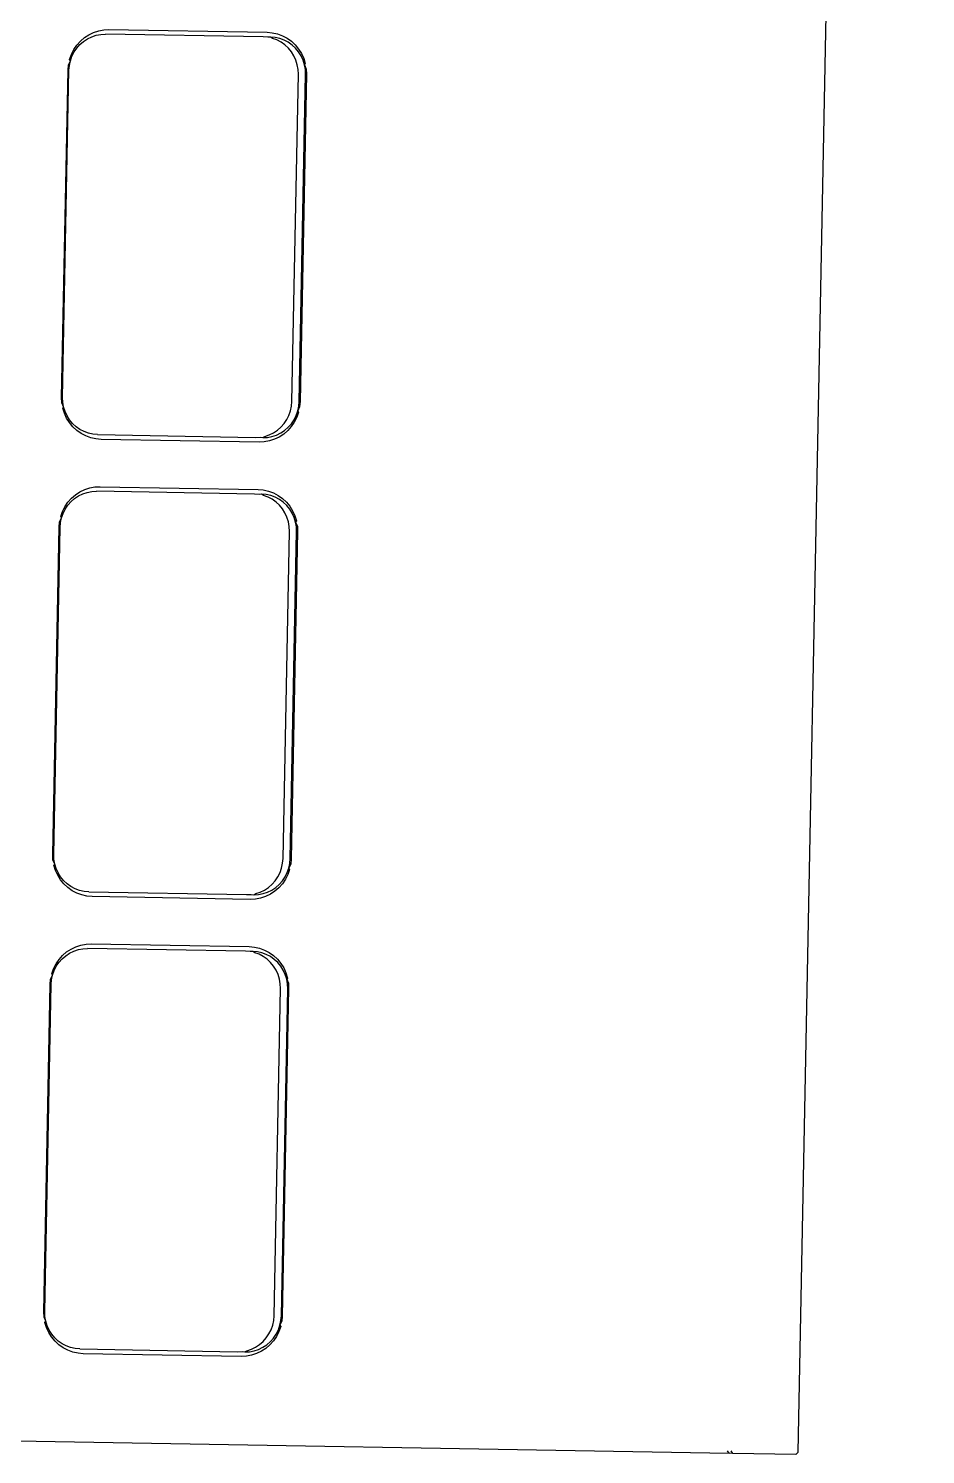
# Model space of a CAD drawing. Header units: millimetres. Extents: x -9564 to 100156, y -26854 to 24346.
# Drawn here: x 72474.6 to 72508.5, y -20819.4 to -20765.5 of the extents above; entities that cross this region are included whole.
import ezdxf

# ---------------------------------------------------------------- set-up
doc = ezdxf.new("R2010")
doc.units = ezdxf.units.MM
doc.header["$LTSCALE"] = 100
doc.layers.add('Muebles', color=112, linetype='Continuous')

msp = doc.modelspace()

# ---------------------------------------------------------------- linework, layer by layer
at = {"layer": 'Muebles'}
for p, q in [((72503.703, -20819.274), (72508.509, -20572.711)), ((72476.725, -20765.819), (72476.893, -20765.708)), ((72476.84, -20765.861), (72477, -20765.783)), ((72476.893, -20765.708), (72477.074, -20765.621)), ((72477, -20765.783), (72477.168, -20765.728)), ((72477.074, -20765.621), (72477.264, -20765.558)), ((72477.168, -20765.728), (72477.342, -20765.696)), ((72477.264, -20765.558), (72477.46, -20765.522)), ((72477.342, -20765.696), (72477.519, -20765.687)), ((72477.46, -20765.522), (72477.653, -20765.512)), ((72483.484, -20765.792), (72477.519, -20765.687)), ((72477.653, -20765.512), (72483.63, -20765.618)), ((72483.66, -20765.807), (72483.484, -20765.792)), ((72483.63, -20765.618), (72483.823, -20765.634)), ((72483.757, -20765.797), (72483.66, -20765.807)), ((72483.933, -20765.812), (72483.757, -20765.797)), ((72483.833, -20765.846), (72483.757, -20765.797)), ((72483.823, -20765.634), (72484.017, -20765.678)), ((72484.017, -20765.678), (72484.205, -20765.747)), ((72484.205, -20765.747), (72484.382, -20765.84)), ((72476.233, -20766.452), (72476.324, -20766.271)), ((72476.324, -20766.271), (72476.438, -20766.102)), ((72476.335, -20766.36), (72476.436, -20766.211)), ((72476.436, -20766.211), (72476.555, -20766.076)), ((72476.438, -20766.102), (72476.573, -20765.951)), ((72476.555, -20766.076), (72476.691, -20765.959)), ((72476.573, -20765.951), (72476.725, -20765.819)), ((72476.691, -20765.959), (72476.84, -20765.861)), ((72483.999, -20765.907), (72483.833, -20765.846)), ((72484.106, -20765.851), (72483.933, -20765.812)), ((72484.156, -20765.99), (72483.999, -20765.907)), ((72484.272, -20765.912), (72484.106, -20765.851)), ((72484.301, -20766.093), (72484.156, -20765.99)), ((72484.429, -20765.995), (72484.272, -20765.912)), ((72484.432, -20766.215), (72484.301, -20766.093)), ((72484.382, -20765.84), (72484.545, -20765.957)), ((72484.574, -20766.098), (72484.429, -20765.995)), ((72484.546, -20766.354), (72484.432, -20766.215)), ((72484.545, -20765.957), (72484.692, -20766.094)), ((72484.705, -20766.22), (72484.574, -20766.098)), ((72484.692, -20766.094), (72484.821, -20766.25)), ((72484.819, -20766.359), (72484.705, -20766.22)), ((72484.821, -20766.25), (72484.928, -20766.422)), ((72476.105, -20767.043), (72476.122, -20766.845)), ((72476.122, -20766.845), (72476.193, -20766.692)), ((72476.14, -20767.05), (72476.155, -20766.869)), ((72476.155, -20766.869), (72476.193, -20766.692)), ((72476.165, -20766.645), (72476.233, -20766.452)), ((72476.193, -20766.692), (72476.165, -20766.645)), ((72476.193, -20766.692), (72476.254, -20766.521)), ((72476.254, -20766.521), (72476.335, -20766.36)), ((72484.641, -20766.506), (72484.546, -20766.354)), ((72484.716, -20766.67), (72484.641, -20766.506)), ((72484.77, -20766.843), (72484.716, -20766.67)), ((72484.801, -20767.022), (72484.77, -20766.843)), ((72484.914, -20766.511), (72484.819, -20766.359)), ((72484.989, -20766.675), (72484.914, -20766.511)), ((72484.928, -20766.422), (72485.013, -20766.607)), ((72485.043, -20766.848), (72484.989, -20766.675)), ((72485.013, -20766.607), (72485.073, -20766.802)), ((72485.073, -20766.802), (72485.043, -20766.848)), ((72485.074, -20767.027), (72485.043, -20766.848)), ((72485.043, -20766.848), (72485.108, -20767.004)), ((72475.864, -20779.416), (72476.105, -20767.043)), ((72475.899, -20779.412), (72476.14, -20767.05)), ((72484.568, -20779.565), (72484.809, -20767.203)), ((72484.809, -20767.203), (72484.801, -20767.022)), ((72484.841, -20779.569), (72485.082, -20767.208)), ((72485.117, -20767.202), (72484.876, -20779.575)), ((72485.082, -20767.208), (72485.074, -20767.027)), ((72485.108, -20767.004), (72485.117, -20767.202)), ((72475.873, -20779.615), (72475.864, -20779.416)), ((72475.938, -20779.771), (72475.873, -20779.615)), ((72475.907, -20779.593), (72475.899, -20779.412)), ((72475.938, -20779.771), (72475.907, -20779.593)), ((72475.908, -20779.816), (72475.938, -20779.771)), ((72475.992, -20779.944), (72475.938, -20779.771)), ((72484.515, -20779.923), (72484.553, -20779.745)), ((72484.553, -20779.745), (72484.568, -20779.565)), ((72484.788, -20779.928), (72484.826, -20779.75)), ((72484.859, -20779.774), (72484.788, -20779.928)), ((72484.826, -20779.75), (72484.841, -20779.569)), ((72484.876, -20779.575), (72484.859, -20779.774)), ((72475.968, -20780.011), (72475.908, -20779.816)), ((72476.053, -20780.196), (72475.968, -20780.011)), ((72476.067, -20780.108), (72475.992, -20779.944)), ((72476.16, -20780.368), (72476.053, -20780.196)), ((72476.162, -20780.261), (72476.067, -20780.108)), ((72476.276, -20780.399), (72476.162, -20780.261)), ((72484.272, -20780.404), (72484.373, -20780.255)), ((72484.373, -20780.255), (72484.455, -20780.094)), ((72484.455, -20780.094), (72484.515, -20779.923)), ((72484.657, -20780.348), (72484.543, -20780.516)), ((72484.545, -20780.409), (72484.646, -20780.26)), ((72484.646, -20780.26), (72484.728, -20780.098)), ((72484.749, -20780.166), (72484.657, -20780.348)), ((72484.728, -20780.098), (72484.788, -20779.928)), ((72484.816, -20779.974), (72484.749, -20780.166)), ((72484.788, -20779.928), (72484.816, -20779.974)), ((72476.289, -20780.524), (72476.16, -20780.368)), ((72476.407, -20780.521), (72476.276, -20780.399)), ((72476.436, -20780.662), (72476.289, -20780.524)), ((72476.552, -20780.625), (72476.407, -20780.521)), ((72476.6, -20780.779), (72476.436, -20780.662)), ((72476.709, -20780.708), (72476.552, -20780.625)), ((72476.777, -20780.872), (72476.6, -20780.779)), ((72476.875, -20780.769), (72476.709, -20780.708)), ((72476.964, -20780.941), (72476.777, -20780.872)), ((72477.048, -20780.807), (72476.875, -20780.769)), ((72477.224, -20780.822), (72477.048, -20780.807)), ((72477.224, -20780.822), (72483.189, -20780.928)), ((72483.462, -20780.932), (72483.54, -20780.887)), ((72483.54, -20780.887), (72483.708, -20780.831)), ((72483.639, -20780.924), (72483.813, -20780.891)), ((72483.708, -20780.831), (72483.869, -20780.754)), ((72483.813, -20780.891), (72483.981, -20780.836)), ((72483.869, -20780.754), (72484.018, -20780.656)), ((72483.981, -20780.836), (72484.142, -20780.759)), ((72484.018, -20780.656), (72484.153, -20780.538)), ((72484.256, -20780.8), (72484.088, -20780.911)), ((72484.142, -20780.759), (72484.291, -20780.66)), ((72484.153, -20780.538), (72484.272, -20780.404)), ((72484.408, -20780.668), (72484.256, -20780.8)), ((72484.291, -20780.66), (72484.426, -20780.543)), ((72484.543, -20780.516), (72484.408, -20780.668)), ((72484.426, -20780.543), (72484.545, -20780.409)), ((72477.159, -20780.984), (72476.964, -20780.941)), ((72477.352, -20781.001), (72477.159, -20780.984)), ((72483.328, -20781.106), (72477.352, -20781.001)), ((72483.189, -20780.928), (72483.366, -20780.919)), ((72483.521, -20781.097), (72483.328, -20781.106)), ((72483.366, -20780.919), (72483.462, -20780.932)), ((72483.462, -20780.932), (72483.639, -20780.924)), ((72483.717, -20781.06), (72483.521, -20781.097)), ((72483.907, -20780.998), (72483.717, -20781.06)), ((72484.088, -20780.911), (72483.907, -20780.998)), ((72476.389, -20783.095), (72476.557, -20782.984)), ((72476.557, -20782.984), (72476.737, -20782.897)), ((72476.663, -20783.06), (72476.832, -20783.004)), ((72476.737, -20782.897), (72476.927, -20782.835)), ((72476.832, -20783.004), (72477.006, -20782.972)), ((72476.927, -20782.835), (72477.123, -20782.798)), ((72477.006, -20782.972), (72477.182, -20782.963)), ((72477.123, -20782.798), (72477.317, -20782.789)), ((72483.147, -20783.068), (72477.182, -20782.963)), ((72477.317, -20782.789), (72483.293, -20782.894)), ((72483.293, -20782.894), (72483.486, -20782.91)), ((72483.486, -20782.91), (72483.681, -20782.954)), ((72483.681, -20782.954), (72483.868, -20783.023)), ((72483.868, -20783.023), (72484.045, -20783.116)), ((72475.896, -20783.729), (72475.988, -20783.547)), ((72475.988, -20783.547), (72476.102, -20783.379)), ((72475.998, -20783.636), (72476.099, -20783.487)), ((72476.099, -20783.487), (72476.219, -20783.352)), ((72476.102, -20783.379), (72476.236, -20783.227)), ((72476.219, -20783.352), (72476.354, -20783.235)), ((72476.236, -20783.227), (72476.389, -20783.095)), ((72476.354, -20783.235), (72476.503, -20783.137)), ((72476.503, -20783.137), (72476.663, -20783.06)), ((72483.324, -20783.083), (72483.147, -20783.068)), ((72483.42, -20783.073), (72483.324, -20783.083)), ((72483.597, -20783.088), (72483.42, -20783.073)), ((72483.496, -20783.122), (72483.42, -20783.073)), ((72483.663, -20783.183), (72483.496, -20783.122)), ((72483.769, -20783.127), (72483.597, -20783.088)), ((72483.82, -20783.266), (72483.663, -20783.183)), ((72483.936, -20783.188), (72483.769, -20783.127)), ((72483.965, -20783.369), (72483.82, -20783.266)), ((72484.093, -20783.271), (72483.936, -20783.188)), ((72484.095, -20783.491), (72483.965, -20783.369)), ((72484.045, -20783.116), (72484.208, -20783.233)), ((72484.238, -20783.374), (72484.093, -20783.271)), ((72484.209, -20783.63), (72484.095, -20783.491)), ((72484.208, -20783.233), (72484.356, -20783.37)), ((72484.368, -20783.496), (72484.238, -20783.374)), ((72484.356, -20783.37), (72484.484, -20783.527)), ((72484.482, -20783.635), (72484.368, -20783.496)), ((72484.484, -20783.527), (72484.591, -20783.699)), ((72475.769, -20784.32), (72475.785, -20784.121)), ((72475.785, -20784.121), (72475.857, -20783.968)), ((72475.819, -20784.145), (72475.857, -20783.968)), ((72475.828, -20783.921), (72475.896, -20783.729)), ((72475.857, -20783.968), (72475.828, -20783.921)), ((72475.857, -20783.968), (72475.917, -20783.797)), ((72475.917, -20783.797), (72475.998, -20783.636)), ((72484.304, -20783.782), (72484.209, -20783.63)), ((72484.379, -20783.946), (72484.304, -20783.782)), ((72484.433, -20784.119), (72484.379, -20783.946)), ((72484.464, -20784.298), (72484.433, -20784.119)), ((72484.577, -20783.787), (72484.482, -20783.635)), ((72484.653, -20783.951), (72484.577, -20783.787)), ((72484.591, -20783.699), (72484.676, -20783.884)), ((72484.706, -20784.124), (72484.653, -20783.951)), ((72484.676, -20783.884), (72484.736, -20784.078)), ((72484.736, -20784.078), (72484.706, -20784.124)), ((72484.737, -20784.303), (72484.706, -20784.124)), ((72484.706, -20784.124), (72484.771, -20784.28)), ((72475.527, -20796.693), (72475.769, -20784.32)), ((72475.563, -20796.688), (72475.804, -20784.326)), ((72475.804, -20784.326), (72475.819, -20784.145)), ((72484.231, -20796.841), (72484.472, -20784.479)), ((72484.472, -20784.479), (72484.464, -20784.298)), ((72484.504, -20796.845), (72484.745, -20784.484)), ((72484.78, -20784.478), (72484.539, -20796.852)), ((72484.745, -20784.484), (72484.737, -20784.303)), ((72484.771, -20784.28), (72484.78, -20784.478)), ((72475.536, -20796.891), (72475.527, -20796.693)), ((72475.602, -20797.047), (72475.536, -20796.891)), ((72475.571, -20796.869), (72475.563, -20796.688)), ((72475.602, -20797.047), (72475.571, -20796.869)), ((72475.571, -20797.093), (72475.602, -20797.047)), ((72475.655, -20797.22), (72475.602, -20797.047)), ((72484.178, -20797.199), (72484.216, -20797.021)), ((72484.216, -20797.021), (72484.231, -20796.841)), ((72484.451, -20797.204), (72484.489, -20797.026)), ((72484.523, -20797.05), (72484.451, -20797.204)), ((72484.489, -20797.026), (72484.504, -20796.845)), ((72484.539, -20796.852), (72484.523, -20797.05)), ((72475.632, -20797.288), (72475.571, -20797.093)), ((72475.716, -20797.473), (72475.632, -20797.288)), ((72475.73, -20797.384), (72475.655, -20797.22)), ((72475.824, -20797.645), (72475.716, -20797.473)), ((72475.826, -20797.537), (72475.73, -20797.384)), ((72475.939, -20797.675), (72475.826, -20797.537)), ((72483.935, -20797.68), (72484.036, -20797.531)), ((72484.036, -20797.531), (72484.118, -20797.37)), ((72484.118, -20797.37), (72484.178, -20797.199)), ((72484.208, -20797.685), (72484.31, -20797.536)), ((72484.31, -20797.536), (72484.391, -20797.374)), ((72484.412, -20797.442), (72484.32, -20797.624)), ((72484.391, -20797.374), (72484.451, -20797.204)), ((72484.48, -20797.25), (72484.412, -20797.442)), ((72484.451, -20797.204), (72484.48, -20797.25)), ((72475.952, -20797.801), (72475.824, -20797.645)), ((72476.07, -20797.797), (72475.939, -20797.675)), ((72476.099, -20797.938), (72475.952, -20797.801)), ((72476.215, -20797.901), (72476.07, -20797.797)), ((72476.263, -20798.055), (72476.099, -20797.938)), ((72476.372, -20797.984), (72476.215, -20797.901)), ((72476.44, -20798.148), (72476.263, -20798.055)), ((72476.538, -20798.045), (72476.372, -20797.984)), ((72476.711, -20798.083), (72476.538, -20798.045)), ((72476.887, -20798.098), (72476.711, -20798.083)), ((72476.887, -20798.098), (72482.852, -20798.204)), ((72483.203, -20798.163), (72483.372, -20798.107)), ((72483.372, -20798.107), (72483.532, -20798.03)), ((72483.476, -20798.167), (72483.645, -20798.112)), ((72483.532, -20798.03), (72483.681, -20797.932)), ((72483.645, -20798.112), (72483.805, -20798.035)), ((72483.681, -20797.932), (72483.816, -20797.814)), ((72483.919, -20798.076), (72483.751, -20798.187)), ((72483.805, -20798.035), (72483.954, -20797.936)), ((72483.816, -20797.814), (72483.935, -20797.68)), ((72484.072, -20797.944), (72483.919, -20798.076)), ((72483.954, -20797.936), (72484.089, -20797.819)), ((72484.206, -20797.792), (72484.072, -20797.944)), ((72484.089, -20797.819), (72484.208, -20797.685)), ((72484.32, -20797.624), (72484.206, -20797.792)), ((72476.627, -20798.217), (72476.44, -20798.148)), ((72476.822, -20798.261), (72476.627, -20798.217)), ((72477.015, -20798.277), (72476.822, -20798.261)), ((72482.991, -20798.383), (72477.015, -20798.277)), ((72482.852, -20798.204), (72483.029, -20798.195)), ((72483.184, -20798.373), (72482.991, -20798.383)), ((72483.029, -20798.195), (72483.125, -20798.208)), ((72483.125, -20798.208), (72483.203, -20798.163)), ((72483.125, -20798.208), (72483.302, -20798.2)), ((72483.381, -20798.337), (72483.184, -20798.373)), ((72483.302, -20798.2), (72483.476, -20798.167)), ((72483.571, -20798.274), (72483.381, -20798.337)), ((72483.751, -20798.187), (72483.571, -20798.274)), ((72476.052, -20800.371), (72476.22, -20800.261)), ((72476.22, -20800.261), (72476.4, -20800.173)), ((72476.326, -20800.336), (72476.495, -20800.28)), ((72476.4, -20800.173), (72476.59, -20800.111)), ((72476.495, -20800.28), (72476.669, -20800.248)), ((72476.59, -20800.111), (72476.786, -20800.074)), ((72476.669, -20800.248), (72476.846, -20800.239)), ((72476.786, -20800.074), (72476.98, -20800.065)), ((72482.811, -20800.344), (72476.846, -20800.239)), ((72476.98, -20800.065), (72482.956, -20800.17)), ((72482.956, -20800.17), (72483.149, -20800.187)), ((72483.149, -20800.187), (72483.344, -20800.23)), ((72483.344, -20800.23), (72483.531, -20800.299)), ((72475.559, -20801.005), (72475.651, -20800.823)), ((72475.651, -20800.823), (72475.765, -20800.655)), ((72475.661, -20800.912), (72475.763, -20800.763)), ((72475.763, -20800.763), (72475.882, -20800.628)), ((72475.765, -20800.655), (72475.899, -20800.503)), ((72475.882, -20800.628), (72476.017, -20800.511)), ((72475.899, -20800.503), (72476.052, -20800.371)), ((72476.017, -20800.511), (72476.166, -20800.413)), ((72476.166, -20800.413), (72476.326, -20800.336)), ((72482.987, -20800.359), (72482.811, -20800.344)), ((72483.084, -20800.349), (72482.987, -20800.359)), ((72483.26, -20800.364), (72483.084, -20800.349)), ((72483.16, -20800.398), (72483.084, -20800.349)), ((72483.326, -20800.459), (72483.16, -20800.398)), ((72483.433, -20800.403), (72483.26, -20800.364)), ((72483.483, -20800.542), (72483.326, -20800.459)), ((72483.599, -20800.464), (72483.433, -20800.403)), ((72483.628, -20800.645), (72483.483, -20800.542)), ((72483.531, -20800.299), (72483.708, -20800.393)), ((72483.756, -20800.547), (72483.599, -20800.464)), ((72483.759, -20800.767), (72483.628, -20800.645)), ((72483.708, -20800.393), (72483.872, -20800.509)), ((72483.901, -20800.65), (72483.756, -20800.547)), ((72483.872, -20800.906), (72483.759, -20800.767)), ((72483.872, -20800.509), (72484.019, -20800.647)), ((72484.032, -20800.772), (72483.901, -20800.65)), ((72484.019, -20800.647), (72484.147, -20800.803)), ((72484.145, -20800.911), (72484.032, -20800.772)), ((72484.147, -20800.803), (72484.255, -20800.975)), ((72475.448, -20801.398), (72475.52, -20801.244)), ((72475.482, -20801.421), (72475.52, -20801.244)), ((72475.491, -20801.198), (72475.559, -20801.005)), ((72475.52, -20801.244), (72475.491, -20801.198)), ((72475.52, -20801.244), (72475.58, -20801.073)), ((72475.58, -20801.073), (72475.661, -20800.912)), ((72483.968, -20801.058), (72483.872, -20800.906)), ((72484.043, -20801.223), (72483.968, -20801.058)), ((72484.096, -20801.395), (72484.043, -20801.223)), ((72484.241, -20801.063), (72484.145, -20800.911)), ((72484.316, -20801.227), (72484.241, -20801.063)), ((72484.255, -20800.975), (72484.339, -20801.16)), ((72484.369, -20801.4), (72484.316, -20801.227)), ((72484.339, -20801.16), (72484.4, -20801.355)), ((72484.4, -20801.355), (72484.369, -20801.4)), ((72475.191, -20813.969), (72475.432, -20801.596)), ((72475.226, -20813.964), (72475.467, -20801.602)), ((72475.432, -20801.596), (72475.448, -20801.398)), ((72475.467, -20801.602), (72475.482, -20801.421)), ((72483.894, -20814.117), (72484.135, -20801.755)), ((72484.127, -20801.574), (72484.096, -20801.395)), ((72484.135, -20801.755), (72484.127, -20801.574)), ((72484.167, -20814.121), (72484.408, -20801.76)), ((72484.443, -20801.755), (72484.202, -20814.128)), ((72484.4, -20801.579), (72484.369, -20801.4)), ((72484.369, -20801.4), (72484.435, -20801.556)), ((72484.408, -20801.76), (72484.4, -20801.579)), ((72484.435, -20801.556), (72484.443, -20801.755)), ((72475.2, -20814.168), (72475.191, -20813.969)), ((72475.265, -20814.323), (72475.2, -20814.168)), ((72475.234, -20814.145), (72475.226, -20813.964)), ((72475.265, -20814.323), (72475.234, -20814.145)), ((72483.841, -20814.475), (72483.879, -20814.297)), ((72483.879, -20814.297), (72483.894, -20814.117)), ((72484.114, -20814.48), (72484.152, -20814.302)), ((72484.152, -20814.302), (72484.167, -20814.121)), ((72484.202, -20814.128), (72484.186, -20814.326)), ((72475.235, -20814.369), (72475.265, -20814.323)), ((72475.295, -20814.564), (72475.235, -20814.369)), ((72475.318, -20814.496), (72475.265, -20814.323)), ((72475.379, -20814.749), (72475.295, -20814.564)), ((72475.393, -20814.66), (72475.318, -20814.496)), ((72475.487, -20814.921), (72475.379, -20814.749)), ((72475.489, -20814.813), (72475.393, -20814.66)), ((72475.603, -20814.951), (72475.489, -20814.813)), ((72483.599, -20814.956), (72483.7, -20814.807)), ((72483.7, -20814.807), (72483.781, -20814.646)), ((72483.781, -20814.646), (72483.841, -20814.475)), ((72483.872, -20814.961), (72483.973, -20814.812)), ((72483.973, -20814.812), (72484.054, -20814.65)), ((72484.075, -20814.719), (72483.983, -20814.901)), ((72484.054, -20814.65), (72484.114, -20814.48)), ((72484.143, -20814.526), (72484.075, -20814.719)), ((72484.186, -20814.326), (72484.114, -20814.48)), ((72484.114, -20814.48), (72484.143, -20814.526)), ((72475.615, -20815.077), (72475.487, -20814.921)), ((72475.733, -20815.073), (72475.603, -20814.951)), ((72475.763, -20815.214), (72475.615, -20815.077)), ((72475.878, -20815.177), (72475.733, -20815.073)), ((72475.926, -20815.331), (72475.763, -20815.214)), ((72476.035, -20815.26), (72475.878, -20815.177)), ((72476.103, -20815.425), (72475.926, -20815.331)), ((72476.202, -20815.321), (72476.035, -20815.26)), ((72476.374, -20815.359), (72476.202, -20815.321)), ((72476.551, -20815.374), (72476.374, -20815.359)), ((72476.551, -20815.374), (72482.516, -20815.48)), ((72483.035, -20815.383), (72483.195, -20815.306)), ((72483.195, -20815.306), (72483.344, -20815.208)), ((72483.308, -20815.388), (72483.468, -20815.311)), ((72483.344, -20815.208), (72483.479, -20815.09)), ((72483.582, -20815.352), (72483.414, -20815.463)), ((72483.468, -20815.311), (72483.617, -20815.212)), ((72483.479, -20815.09), (72483.599, -20814.956)), ((72483.735, -20815.22), (72483.582, -20815.352)), ((72483.617, -20815.212), (72483.752, -20815.095)), ((72483.869, -20815.069), (72483.735, -20815.22)), ((72483.752, -20815.095), (72483.872, -20814.961)), ((72483.983, -20814.901), (72483.869, -20815.069)), ((72476.29, -20815.494), (72476.103, -20815.425)), ((72476.485, -20815.537), (72476.29, -20815.494)), ((72476.678, -20815.553), (72476.485, -20815.537)), ((72482.654, -20815.659), (72476.678, -20815.553)), ((72482.516, -20815.48), (72482.692, -20815.471)), ((72482.848, -20815.649), (72482.654, -20815.659)), ((72482.692, -20815.471), (72482.789, -20815.485)), ((72482.789, -20815.485), (72482.866, -20815.439)), ((72482.789, -20815.485), (72482.965, -20815.476)), ((72483.044, -20815.613), (72482.848, -20815.649)), ((72482.866, -20815.439), (72483.035, -20815.383)), ((72482.965, -20815.476), (72483.139, -20815.443)), ((72483.234, -20815.55), (72483.044, -20815.613)), ((72483.139, -20815.443), (72483.308, -20815.388)), ((72483.414, -20815.463), (72483.234, -20815.55)), ((72395.764, -20817.458), (72501.094, -20819.316)), ((72501.094, -20819.316), (72501.029, -20819.227)), ((72501.23, -20819.319), (72501.094, -20819.316)), ((72501.23, -20819.319), (72501.166, -20819.229)), ((72503.615, -20819.361), (72501.23, -20819.319)), ((72503.703, -20819.274), (72503.615, -20819.361))]:
    msp.add_line(p, q, dxfattribs=at)

doc.saveas('drawing.dxf')
